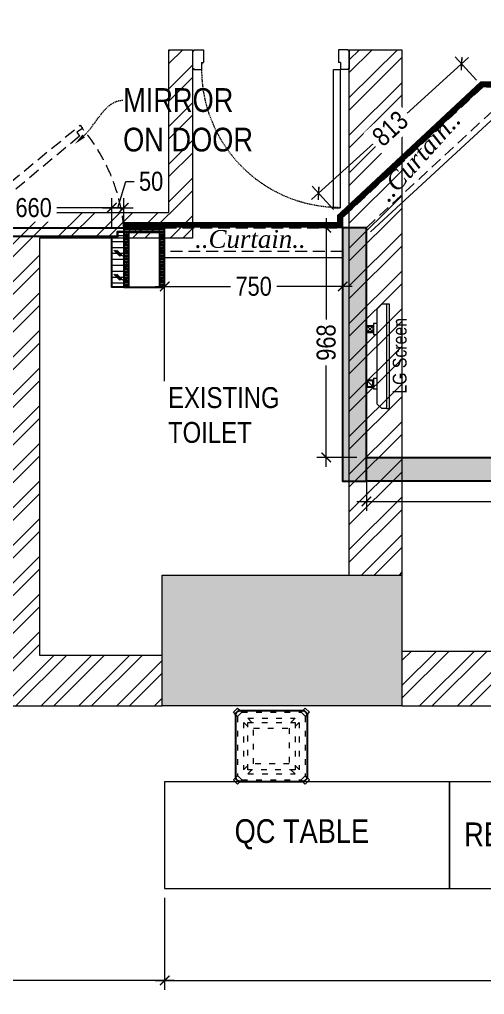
# Model space of a CAD drawing. Header units: millimetres. Extents: x 5444 to 22814, y -867569 to -857363.
# Drawn here: x 17809 to 19768, y -867569 to -863461 of the extents above; entities that cross this region are included whole.
import ezdxf
from ezdxf import colors
from ezdxf.entities.mleader import LeaderData, LeaderLine
from ezdxf.lldxf.tags import DXFTag
from ezdxf.math import Vec2, Vec3

# ---------------------------------------------------------------- set-up
doc = ezdxf.new("R2010")
doc.units = ezdxf.units.MM
doc.header["$LTSCALE"] = 40
doc.header["$PDMODE"] = 3
for name, pattern in [('a_p6_plan_L18$0$HIDDEN', [0.375, 0.25, -0.125]), ('ACAD_ISO03W100', [30, 12, -18]), ('AUSGEZOGEN', [0]), ('HIDDEN2', [0.1875, 0.125, -0.0625])]:
    doc.linetypes.add(name, pattern=pattern)
for name, color, linetype, lineweight in [('A-WALL-MASY', 1, 'Continuous', 9), ('Column', 243, 'Continuous', 9), ('Column hatch', 8, 'Continuous', 9), ('curtain', 144, 'Continuous', 9), ('dimensions', 149, 'Continuous', 5), ('door', 36, 'Continuous', 15), ('Floor-Unit', 1, 'Continuous', 13), ('IM-ANNO-HATCH', 8, 'Continuous', 5), ('LENS_CURTAIN', 5, 'a_p6_plan_L18$0$HIDDEN', 9), ('LENS_PARTITION', 21, 'Continuous', 25), ('LENS_TEXT', 31, 'HIDDEN2', 5), ('LN-ELEVATION-1', 81, 'Continuous', 25), ('LN-ELEVATION-3', 125, 'a_p6_plan_L18$0$HIDDEN', 18), ('LN-ELEVATION-5', 167, 'Continuous', 5), ('LN-TEXT', 255, 'Continuous', 0), ('text', 7, 'AUSGEZOGEN', 13), ('Text Format', 7, 'Continuous', 30), ('TV', 3, 'Continuous', 18), ('wall hatch', 22, 'Continuous', 9)]:
    doc.layers.add(name, color=color, linetype=linetype, lineweight=lineweight)
doc.layers.add('LK-FLUTTED FINISH', color=20, linetype='Continuous', lineweight=30, true_color=0xff5e29)
doc.styles.get("Standard").update_dxf_attribs({"font": 'ARIALN.TTF'})
tags = doc.linetypes.add('DASHED2', pattern=[0.375, 0.25, -0.125]).pattern_tags.tags
tags[6:7] = [DXFTag(74, 4), DXFTag(75, 0), DXFTag(340, '0'), DXFTag(46, 1.0), DXFTag(50, 0.0), DXFTag(44, 0.0), DXFTag(45, 0.0)]
tags[4:5] = [DXFTag(74, 4), DXFTag(75, 0), DXFTag(340, '0'), DXFTag(46, 1.0), DXFTag(50, 0.0), DXFTag(44, 0.0), DXFTag(45, 0.0)]
doc.linetypes.add('ZIGZAG', pattern='A,0.0001,-0.2,[131,ltypeshp.shx,S=0.2,R=0,X=-0.2,Y=0],-0.4,[131,ltypeshp.shx,S=0.2,R=180,X=0.2,Y=0],-0.2', length=0.8001)
doc.dimstyles.new('Working', dxfattribs={"dimscale": 0.8, "dimtxt": 100, "dimasz": 50, "dimexe": 50, "dimexo": 50, "dimgap": 25, "dimtad": 1, "dimdec": 0, "dimtxsty": 'Standard', "dimblk": 'ARCHTICK', "dimcen": 0, "dimdle": 50, "dimclrd": 250, "dimclre": 8, "dimclrt": 7, "dimazin": 3, "dimtfac": 1, "dimtdec": 0, "dimtmove": 1, "dimatfit": 3, "dimfxl": 3, "dimlwd": 5, "dimlwe": 0})
pattern_1 = [(360, (-830.5, -17495.983), (6e-15, 25), []), (135, (-818, -17508.48), (-50, -50), [35.355339, -35.355339]), (135, (-811.75, -17508.48), (-50, -50), [35.355339, -35.355339]), (135, (-805.5, -17508.48), (-50, -50), [35.355339, -35.355339])]

# ---------------------------------------------------------------- blocks, each defined once
blk = doc.blocks.new('*U28')
at = {"layer": 'door'}
for p, q in [((547486.2, 1778568.1), (547486.2, 1779150.2)), ((547513.7, 1779150.2), (547486.2, 1779150.2)), ((547513.7, 1779150.2), (547513.7, 1778568.1)), ((547447.3, 1778563.5), (547451.8, 1778563.5)), ((547447.3, 1778489.2), (547447.3, 1778563.5)), ((547451.8, 1778568.1), (547483.9, 1778568.1)), ((547451.8, 1778563.5), (547451.8, 1778568.1)), ((547483.9, 1778538.3), (547483.9, 1778568.1)), ((547513.7, 1778568.1), (547486.2, 1778568.1)), ((548102.7, 1778568.1), (548070.6, 1778568.1)), ((548070.6, 1778538.3), (548070.6, 1778568.1)), ((548102.7, 1778563.5), (548102.7, 1778568.1)), ((548107.3, 1778563.5), (548102.7, 1778563.5)), ((548107.3, 1778489.2), (548107.3, 1778563.5)), ((547483.9, 1778538.3), (547493.1, 1778538.3)), ((547493.1, 1778484.6), (547493.1, 1778538.3)), ((548061.4, 1778484.6), (548061.4, 1778538.3)), ((548070.6, 1778538.3), (548061.4, 1778538.3)), ((547447.3, 1778489.2), (547451.8, 1778489.2)), ((547451.8, 1778484.6), (547451.8, 1778489.2)), ((547451.8, 1778484.6), (547493.1, 1778484.6)), ((548102.7, 1778484.6), (548061.4, 1778484.6)), ((548102.7, 1778484.6), (548102.7, 1778489.2)), ((548107.3, 1778489.2), (548102.7, 1778489.2))]:
    blk.add_line(p, q, dxfattribs=at)
at = {"layer": 'door', "color": 7, "linetype": 'HIDDEN2', "extrusion": (0, 0, -1)}
blk.add_ellipse((547486.2, 1778568.1), major_axis=(582.1, 0), ratio=1, start_param=-1.570791, end_param=0.051209, dxfattribs=at)
blk = doc.blocks.new('awefqwf')
at = {"layer": 'Column hatch'}
h = blk.add_hatch(color=256, dxfattribs=at)
h.dxf.hatch_style = 1
h.paths.add_polyline_path([(-4403, -8989), (-3393, -8989), (-3393, -8439), (-4403, -8439)])
h.paths.add_polyline_path([(-377, -4885), (0, -4885), (0, -4436), (-377, -4436)])
h.paths.add_polyline_path([(-684, -443), (0, -443), (0, 0), (-684, 0)])
h.paths.add_polyline_path([(-4254, -582), (-3474, -582), (-3474, 0), (-4254, 0)])
h.paths.add_polyline_path([(-9029, -617), (-8338, -617), (-8338, 0), (-9029, 0)])
h.paths.add_polyline_path([(-13667, -615), (-12948, -615), (-12948, 0), (-13667, 0)])
h.paths.add_polyline_path([(-13655, -6646), (-13124, -6646), (-13124, -6185), (-13655, -6185)])
at = {"layer": 'wall hatch'}
h = blk.add_hatch(dxfattribs=at)
h.set_pattern_fill('ANSI32', color=256, scale=300, angle=-0.13)
h.set_pattern_definition([(44.87, (-16178221.86, 1096019.62), (-79.36881616, 79.7298001), []), (44.87, (-16178168.82, 1096019.5), (-79.36881616, 79.7298001), [])])
h.paths.add_polyline_path([(-13124, -6636), (-8523, -6636), (-8523, -6455), (-6255, -6455), (-6255, -7141), (-5150, -7141), (-5150, -8989), (-4403, -8989), (-4403, -8776), (-4920, -8776), (-4920, -7019), (-4275, -7019), (-4275, -6225), (-4375, -6225), (-4375, -6911), (-6025, -6911), (-6025, -6225), (-8753, -6225), (-8753, -6406), (-13124, -6406)])
h.paths.add_polyline_path([(-3615, -8439), (-3393, -8439), (-3393, -6225), (-3615, -6225)])
h.paths.add_polyline_path([(-3393, -8989), (0, -8989), (0, -4885), (-230, -4885), (-230, -8759), (-3393, -8759)])
h.paths.add_polyline_path([(-177, -4436), (0, -4436), (0, -443), (-177, -443)])
h.paths.add_polyline_path([(-8338, -286), (-4254, -286), (-4254, 0), (-8338, 0)])
h.paths.add_polyline_path([(-12948, -307), (-9029, -307), (-9029, 0), (-12948, 0)])
h.paths.add_polyline_path([(-3474, -230), (-684, -230), (-684, 0), (-3474, 0)])
at = {"layer": 'A-WALL-MASY'}
for p, q in [((-4375, -6911), (-4375, -6225)), ((-4375, -6225), (-4275, -6225)), ((-4275, -6225), (-4275, -7019)), ((-3615, -8439), (-3615, -6225)), ((-3615, -6225), (-3393, -6225)), ((-3393, -6225), (-3393, -8439)), ((-6025, -6911), (-4375, -6911)), ((-4275, -7019), (-4920, -7019)), ((-4920, -7019), (-4920, -8776)), ((-4920, -8776), (-4403, -8776)), ((-3393, -8759), (-230, -8759)), ((-5150, -8989), (-4403, -8989)), ((-3393, -8989), (0, -8989))]:
    blk.add_line(p, q, dxfattribs=at)
at = {"layer": 'Column'}
blk.add_lwpolyline([(-4403, -8439), (-3393, -8439), (-3393, -8989), (-4403, -8989)], close=True, dxfattribs=at)
at = {"layer": 'door', "rotation": 180}
blk.add_blockref('*U28', (543832.3, 1772259.6, 0), dxfattribs=at)
at = {"layer": 'text', "insert": (-4378.9, -7646.8), "char_height": 87.973, "width": 499.156, "attachment_point": 1}
blk.add_mtext('EXISTING TOILET', dxfattribs=at)
blk = doc.blocks.new('_ArchTick')
at = {"const_width": 0.15}
blk.add_lwpolyline([(-0.5, -0.5), (0.5, 0.5)], dxfattribs=at)
blk = doc.blocks.new('*D57')
at = {"layer": 'Defpoints', "color": 0, "ltscale": 50, "transparency": 16777216}
for p in [(18420.9, -867122.1), (21583.9, -867122.1), (18420.9, -867509.3)]:
    blk.add_point(p, dxfattribs=at)
at = {"layer": 'dimensions', "color": 8, "linetype": 'DASHED2', "lineweight": 0, "ltscale": 50, "transparency": 16777216}
for p, q in [((18420.9, -867162.1), (18420.9, -867549.3)), ((21583.9, -867162.1), (21583.9, -867549.3))]:
    blk.add_line(p, q, dxfattribs=at)
at = {"layer": 'dimensions', "color": 250, "linetype": 'DASHED2', "lineweight": 5, "ltscale": 50, "transparency": 16777216}
for p, q in [((18380.9, -867509.3), (19884.5, -867509.3)), ((21623.9, -867509.3), (20120.3, -867509.3))]:
    blk.add_line(p, q, dxfattribs=at)
at = {"layer": 'dimensions', "color": 250, "lineweight": 5, "ltscale": 50, "transparency": 16777216, "xscale": 40, "yscale": 40, "zscale": 40, "rotation": 180}
blk.add_blockref('_ArchTick', (18420.9, -867509.3), dxfattribs=at)
at = {"layer": 'dimensions', "color": 250, "lineweight": 5, "ltscale": 50, "transparency": 16777216, "xscale": 40, "yscale": 40, "zscale": 40}
blk.add_blockref('_ArchTick', (21583.9, -867509.3), dxfattribs=at)
at = {"layer": 'dimensions', "color": 7, "ltscale": 50, "transparency": 16777216, "insert": (20002.4, -867509.3), "char_height": 80, "attachment_point": 5, "bg_fill": 3, "box_fill_scale": 1.25, "bg_fill_color": 9, "bg_fill_true_color": 13158600, "bg_fill_transparency": 0}
blk.add_mtext('\\A1;3163', dxfattribs=at)
blk = doc.blocks.new('*D58')
at = {"layer": 'Defpoints', "color": 0, "ltscale": 50, "transparency": 16777216}
for p in [(16893.9, -867139.1), (18420.9, -867122.1), (16893.9, -867509.3)]:
    blk.add_point(p, dxfattribs=at)
at = {"layer": 'dimensions', "color": 8, "linetype": 'DASHED2', "lineweight": 0, "ltscale": 50, "transparency": 16777216}
for p, q in [((16893.9, -867179.1), (16893.9, -867549.3)), ((18420.9, -867162.1), (18420.9, -867549.3))]:
    blk.add_line(p, q, dxfattribs=at)
at = {"layer": 'dimensions', "color": 250, "linetype": 'DASHED2', "lineweight": 5, "ltscale": 50, "transparency": 16777216}
for p, q in [((16853.9, -867509.3), (17542.5, -867509.3)), ((18460.9, -867509.3), (17772.2, -867509.3))]:
    blk.add_line(p, q, dxfattribs=at)
at = {"layer": 'dimensions', "color": 250, "lineweight": 5, "ltscale": 50, "transparency": 16777216, "xscale": 40, "yscale": 40, "zscale": 40, "rotation": 180}
blk.add_blockref('_ArchTick', (16893.9, -867509.3), dxfattribs=at)
at = {"layer": 'dimensions', "color": 250, "lineweight": 5, "ltscale": 50, "transparency": 16777216, "xscale": 40, "yscale": 40, "zscale": 40}
blk.add_blockref('_ArchTick', (18420.9, -867509.3), dxfattribs=at)
at = {"layer": 'dimensions', "color": 7, "ltscale": 50, "transparency": 16777216, "insert": (17657.4, -867509.3), "char_height": 80, "attachment_point": 5, "bg_fill": 3, "box_fill_scale": 1.25, "bg_fill_color": 9, "bg_fill_true_color": 13158600, "bg_fill_transparency": 0}
blk.add_mtext('\\A1;1527', dxfattribs=at)
blk = doc.blocks.new('*D87')
at = {"layer": 'Defpoints', "color": 0, "ltscale": 50, "transparency": 16777216}
for p in [(18198.9, -864253.8), (17538.9, -864338.1, 0), (18198.9, -864375.1, 0)]:
    blk.add_point(p, dxfattribs=at)
at = {"layer": 'dimensions', "color": 8, "linetype": 'DASHED2', "lineweight": 0, "ltscale": 50, "transparency": 16777216}
for p, q in [((17538.9, -864298.1), (17538.9, -864213.8)), ((18198.9, -864335.1), (18198.9, -864213.8))]:
    blk.add_line(p, q, dxfattribs=at)
at = {"layer": 'dimensions', "color": 250, "linetype": 'DASHED2', "lineweight": 5, "ltscale": 50, "transparency": 16777216}
for p, q in [((17498.9, -864253.8), (17776.3, -864253.8)), ((18238.9, -864253.8), (17961.4, -864253.8))]:
    blk.add_line(p, q, dxfattribs=at)
at = {"layer": 'dimensions', "color": 250, "lineweight": 5, "ltscale": 50, "transparency": 16777216, "xscale": 40, "yscale": 40, "zscale": 40, "rotation": 180}
blk.add_blockref('_ArchTick', (17538.9, -864253.8), dxfattribs=at)
at = {"layer": 'dimensions', "color": 250, "lineweight": 5, "ltscale": 50, "transparency": 16777216, "xscale": 40, "yscale": 40, "zscale": 40}
blk.add_blockref('_ArchTick', (18198.9, -864253.8), dxfattribs=at)
at = {"layer": 'dimensions', "color": 7, "ltscale": 50, "transparency": 16777216, "insert": (17868.9, -864253.8), "char_height": 80, "attachment_point": 5, "bg_fill": 3, "box_fill_scale": 1.25, "bg_fill_color": 9, "bg_fill_true_color": 13158600, "bg_fill_transparency": 0}
blk.add_mtext('\\A1;660', dxfattribs=at)
blk = doc.blocks.new('*D88')
at = {"layer": 'Defpoints', "color": 0, "ltscale": 50, "transparency": 16777216}
for p in [(18248.9, -864253.8), (18248.9, -864355.1, 0), (18198.9, -864375.1, 0)]:
    blk.add_point(p, dxfattribs=at)
at = {"layer": 'dimensions', "color": 250, "linetype": 'DASHED2', "lineweight": 5, "ltscale": 50, "transparency": 16777216}
for p, q in [((18223.9, -864253.8), (18257.1, -864142.9)), ((18257.1, -864142.9), (18297.1, -864142.9)), ((18158.9, -864253.8), (18288.9, -864253.8))]:
    blk.add_line(p, q, dxfattribs=at)
at = {"layer": 'dimensions', "color": 8, "linetype": 'DASHED2', "lineweight": 0, "ltscale": 50, "transparency": 16777216}
for p, q in [((18198.9, -864335.1), (18198.9, -864213.8)), ((18248.9, -864315.1), (18248.9, -864213.8))]:
    blk.add_line(p, q, dxfattribs=at)
at = {"layer": 'dimensions', "color": 250, "lineweight": 5, "ltscale": 50, "transparency": 16777216, "xscale": 40, "yscale": 40, "zscale": 40, "rotation": 180}
blk.add_blockref('_ArchTick', (18198.9, -864253.8), dxfattribs=at)
at = {"layer": 'dimensions', "color": 250, "lineweight": 5, "ltscale": 50, "transparency": 16777216, "xscale": 40, "yscale": 40, "zscale": 40}
blk.add_blockref('_ArchTick', (18248.9, -864253.8), dxfattribs=at)
at = {"layer": 'dimensions', "color": 7, "ltscale": 50, "transparency": 16777216, "insert": (18364, -864142.9), "char_height": 80, "attachment_point": 5, "bg_fill": 3, "box_fill_scale": 1.25, "bg_fill_color": 9, "bg_fill_true_color": 13158600, "bg_fill_transparency": 0}
blk.add_mtext('\\A1;50', dxfattribs=at)
blk = doc.blocks.new('DFGHTHRTWE')
at = {"layer": 'LN-ELEVATION-1', "ltscale": 0.5}
blk.add_lwpolyline([(130, -225), (-130, -225, -0.414214), (-150, -205), (-150, 55, -0.414214), (-130, 75), (130, 75, -0.414214), (150, 55), (150, -205, -0.414214)], format="xyb", close=True, dxfattribs=at)
at = {"layer": 'LN-ELEVATION-3', "linetype": 'ACAD_ISO03W100', "ltscale": 0.05}
for p, q in [((-100, 7.3), (-142.4, 49.7)), ((-142.4, -199.7), (-142.4, 49.7)), ((-82.3, 25), (-124.7, 67.4)), ((124.7, 67.4), (-124.7, 67.4)), ((99.7, 42.4), (-99.7, 42.4)), ((82.3, 25), (124.7, 67.4)), ((100, 7.3), (142.4, 49.7)), ((142.4, -199.7), (142.4, 49.7)), ((-117.4, -174.7), (-117.4, 24.7)), ((117.4, -174.7), (117.4, 24.7)), ((-100, -157.3), (-142.4, -199.7)), ((100, -157.3), (142.4, -199.7)), ((-82.3, -175), (-124.7, -217.4)), ((99.7, -192.4), (-99.7, -192.4)), ((82.3, -175), (124.7, -217.4)), ((124.7, -217.4), (-124.7, -217.4))]:
    blk.add_line(p, q, dxfattribs=at)
for points in [[(-132.2, 74.9), (-124.7, 67.4), (-142.4, 49.7), (-149.9, 57.2)], [(132.2, 74.9), (124.7, 67.4), (142.4, 49.7), (149.9, 57.2)], [(-132.2, -224.9), (-124.7, -217.4), (-142.4, -199.7), (-149.9, -207.2)], [(132.2, -224.9), (124.7, -217.4), (142.4, -199.7), (149.9, -207.2)]]:
    blk.add_lwpolyline(points, dxfattribs=at)
for points in [[(100, -175), (-100, -175), (-100, 25), (100, 25)], [(75, -150), (-75, -150), (-75, 0), (75, 0)]]:
    blk.add_lwpolyline(points, close=True, dxfattribs=at)
at = {"layer": 'LN-ELEVATION-5', "ltscale": 0.5}
for points in [[(-149.9, 57.2), (-160.1, 67.4), (-142.4, 85.1), (-132.2, 74.9)], [(149.9, 57.2), (160.1, 67.4), (142.4, 85.1), (132.2, 74.9)], [(-149.9, -207.2), (-160.1, -217.4), (-142.4, -235.1), (-132.2, -224.9)], [(149.9, -207.2), (160.1, -217.4), (142.4, -235.1), (132.2, -224.9)]]:
    blk.add_lwpolyline(points, dxfattribs=at)
blk = doc.blocks.new('*D96')
at = {"layer": 'Defpoints', "color": 0, "ltscale": 50, "transparency": 16777216}
for p in [(19270.9, -865306.1), (21583.9, -865356.1), (19270.9, -865491.1)]:
    blk.add_point(p, dxfattribs=at)
at = {"layer": 'dimensions', "color": 8, "linetype": 'DASHED2', "lineweight": 0, "ltscale": 50, "transparency": 16777216}
for p, q in [((19270.9, -865346.1), (19270.9, -865531.1)), ((21583.9, -865396.1), (21583.9, -865531.1))]:
    blk.add_line(p, q, dxfattribs=at)
at = {"layer": 'dimensions', "color": 250, "linetype": 'DASHED2', "lineweight": 5, "ltscale": 50, "transparency": 16777216}
for p, q in [((19230.9, -865491.1), (20308.9, -865491.1)), ((21623.9, -865491.1), (20545.9, -865491.1))]:
    blk.add_line(p, q, dxfattribs=at)
at = {"layer": 'dimensions', "color": 250, "lineweight": 5, "ltscale": 50, "transparency": 16777216, "xscale": 40, "yscale": 40, "zscale": 40, "rotation": 180}
blk.add_blockref('_ArchTick', (19270.9, -865491.1), dxfattribs=at)
at = {"layer": 'dimensions', "color": 250, "lineweight": 5, "ltscale": 50, "transparency": 16777216, "xscale": 40, "yscale": 40, "zscale": 40}
blk.add_blockref('_ArchTick', (21583.9, -865491.1), dxfattribs=at)
at = {"layer": 'dimensions', "color": 7, "ltscale": 50, "transparency": 16777216, "insert": (20427.4, -865491.1), "char_height": 80, "attachment_point": 5, "bg_fill": 3, "box_fill_scale": 1.25, "bg_fill_color": 9, "bg_fill_true_color": 13158600, "bg_fill_transparency": 0}
blk.add_mtext('\\A1;2313', dxfattribs=at)
blk = doc.blocks.new('*D97')
at = {"layer": 'Defpoints', "color": 0, "ltscale": 50, "transparency": 16777216}
for p in [(19101.7, -864338.1), (19270.9, -864338.1), (19270.9, -865306.1)]:
    blk.add_point(p, dxfattribs=at)
at = {"layer": 'dimensions', "color": 250, "linetype": 'DASHED2', "lineweight": 5, "ltscale": 50, "transparency": 16777216}
for p, q in [((19101.7, -864298.1), (19101.7, -864729.5)), ((19101.7, -865346.1), (19101.7, -864914.6))]:
    blk.add_line(p, q, dxfattribs=at)
at = {"layer": 'dimensions', "color": 8, "linetype": 'DASHED2', "lineweight": 0, "ltscale": 50, "transparency": 16777216}
for p, q in [((19230.9, -864338.1), (19061.7, -864338.1)), ((19230.9, -865306.1), (19061.7, -865306.1))]:
    blk.add_line(p, q, dxfattribs=at)
at = {"layer": 'dimensions', "color": 250, "lineweight": 5, "ltscale": 50, "transparency": 16777216, "xscale": 40, "yscale": 40, "zscale": 40}
for p, rotation in [((19101.7, -864338.1), 90), ((19101.7, -865306.1), 270)]:
    blk.add_blockref('_ArchTick', p, dxfattribs=dict(at, rotation=rotation))
at = {"layer": 'dimensions', "color": 7, "ltscale": 50, "transparency": 16777216, "insert": (19101.7, -864822.1), "char_height": 80, "attachment_point": 5, "rotation": 90, "bg_fill": 3, "box_fill_scale": 1.25, "bg_fill_color": 9, "bg_fill_true_color": 13158600, "bg_fill_transparency": 0}
blk.add_mtext('\\A1;968', dxfattribs=at)
blk = doc.blocks.new('A$C22e4fd2c')
at = {"layer": 'TV', "color": 3, "ltscale": 12}
for p, q in [((-32.3, 0), (-51.7, -19.4)), ((-12.9, 0), (-32.3, 0)), ((-51.7, -420.6), (-51.7, -19.4)), ((-51.7, -81.5), (-67.2, -81.5)), ((-67.2, -81.5), (-67.2, -128)), ((-67.2, -128), (-51.7, -128)), ((-67.2, -312), (-51.7, -312)), ((-67.2, -312), (-67.2, -358.5)), ((-51.7, -358.5), (-67.2, -358.5)), ((-32.3, -440), (-51.7, -420.6)), ((-12.9, -440), (-32.3, -440))]:
    blk.add_line(p, q, dxfattribs=at)
at = {"layer": 'TV', "color": 3}
for p, q in [((-94.6, -116.9), (-70.3, -92.6)), ((-94.6, -92.6), (-70.3, -116.9)), ((-94.6, -322.7), (-70.3, -347))]:
    blk.add_line(p, q, dxfattribs=at)
at = {"layer": 'TV', "color": 3, "ltscale": 12}
blk.add_lwpolyline([(0, 0), (-12.9, 0), (-12.9, -440), (0, -440)], close=True, dxfattribs=at)
at = {"layer": 'TV', "color": 3}
for points in [[(-67.2, -89.6), (-67.2, -119.9), (-97.6, -119.9), (-97.6, -89.6)], [(-70.3, -92.6), (-70.3, -116.9), (-94.6, -116.9), (-94.6, -92.6)], [(-67.2, -350), (-67.2, -319.7), (-97.6, -319.7), (-97.6, -350)], [(-70.3, -347), (-70.3, -322.7), (-94.6, -322.7), (-94.6, -347)]]:
    blk.add_lwpolyline(points, close=True, dxfattribs=at)
at = {"layer": 'LENS_TEXT', "insert": (43, -217.5), "char_height": 58.23, "attachment_point": 5, "rotation": 90}
blk.add_mtext_dynamic_manual_height_columns('LG Screen', width=366, gutter_width=0.728, heights=[0], dxfattribs=at)
blk = doc.blocks.new('*D98')
at = {"layer": 'Defpoints', "color": 0, "ltscale": 50, "transparency": 16777216}
for p in [(19672.1, -863647.3), (19761.5, -863746.1), (19158.9, -864291.7)]:
    blk.add_point(p, dxfattribs=at)
at = {"layer": 'dimensions', "color": 250, "linetype": 'DASHED2', "lineweight": 5, "ltscale": 50, "transparency": 16777216}
for p, q in [((19701.7, -863620.5), (19439.3, -863858.1)), ((19039.9, -864219.8), (19302.3, -863982.2))]:
    blk.add_line(p, q, dxfattribs=at)
at = {"layer": 'dimensions', "color": 8, "linetype": 'DASHED2', "lineweight": 0, "ltscale": 50, "transparency": 16777216}
for p, q in [((19734.6, -863716.4), (19645.2, -863617.7)), ((19132, -864262), (19042.7, -864163.3))]:
    blk.add_line(p, q, dxfattribs=at)
at = {"layer": 'dimensions', "color": 250, "lineweight": 5, "ltscale": 50, "transparency": 16777216, "xscale": 40, "yscale": 40, "zscale": 40}
for p, rotation in [((19672.1, -863647.3), 42.15943586676055), ((19069.5, -864192.9), 222.1594358667605)]:
    blk.add_blockref('_ArchTick', p, dxfattribs=dict(at, rotation=rotation))
at = {"layer": 'dimensions', "color": 7, "ltscale": 50, "transparency": 16777216, "insert": (19370.8, -863920.1), "char_height": 80, "attachment_point": 5, "rotation": 42.1594, "bg_fill": 3, "box_fill_scale": 1.25, "bg_fill_color": 9, "bg_fill_true_color": 13158600, "bg_fill_transparency": 0}
blk.add_mtext('\\A1;813', dxfattribs=at)
blk = doc.blocks.new('*D107')
at = {"layer": 'Defpoints', "color": 0, "ltscale": 50, "transparency": 16777216}
for p in [(18420.9, -864585.3), (18420.9, -865047.6), (19170.9, -865086.3)]:
    blk.add_point(p, dxfattribs=at)
at = {"layer": 'dimensions', "color": 8, "linetype": 'DASHED2', "lineweight": 0, "ltscale": 50, "transparency": 16777216}
for p, q in [((18420.9, -864985.3), (18420.9, -864545.3)), ((19170.9, -864985.3), (19170.9, -864545.3))]:
    blk.add_line(p, q, dxfattribs=at)
at = {"layer": 'dimensions', "color": 250, "linetype": 'DASHED2', "lineweight": 5, "ltscale": 50, "transparency": 16777216}
for p, q in [((18380.9, -864585.3), (18703.8, -864585.3)), ((19210.9, -864585.3), (18888, -864585.3))]:
    blk.add_line(p, q, dxfattribs=at)
at = {"layer": 'dimensions', "color": 250, "lineweight": 5, "ltscale": 50, "transparency": 16777216, "xscale": 40, "yscale": 40, "zscale": 40, "rotation": 180}
blk.add_blockref('_ArchTick', (18420.9, -864585.3), dxfattribs=at)
at = {"layer": 'dimensions', "color": 250, "lineweight": 5, "ltscale": 50, "transparency": 16777216, "xscale": 40, "yscale": 40, "zscale": 40}
blk.add_blockref('_ArchTick', (19170.9, -864585.3), dxfattribs=at)
at = {"layer": 'dimensions', "color": 7, "ltscale": 50, "transparency": 16777216, "insert": (18795.9, -864585.3), "char_height": 80, "attachment_point": 5, "bg_fill": 3, "box_fill_scale": 1.25, "bg_fill_color": 9, "bg_fill_true_color": 13158600, "bg_fill_transparency": 0}
blk.add_mtext('\\A1;750', dxfattribs=at)

msp = doc.modelspace()

# ---------------------------------------------------------------- hatches: boundary and pattern name
at = {"layer": 'IM-ANNO-HATCH'}
h = msp.add_hatch(dxfattribs=at)
h.set_pattern_fill('CORK', color=256, scale=200)
h.set_pattern_definition(pattern_1)
h.paths.add_polyline_path([(18248.9, -864355.1), (18223.9, -864355.1), (18223.9, -864375.1), (18198.9, -864375.1), (18198.9, -864588.1), (18248.9, -864588.1)])

# ---------------------------------------------------------------- linework, layer by layer
at = {"layer": 'LENS_CURTAIN', "ltscale": 5}
msp.add_lwpolyline([(19170.9, -864296.6), (19170.9, -864338.1), (19270.9, -864338.1), (19802.9, -863846.1), (19901.9, -863846.1), (19901.9, -863746.1), (19761.5, -863746.1)], close=True, dxfattribs=at)
at = {"layer": 'LENS_CURTAIN', "ltscale": 5, "elevation": 0}
msp.add_lwpolyline([(18064.4, -863905.9), (18074.2, -863919.8), (18051.2, -863935.8), (18062.7, -863952.2), (17583, -864352.4), (17571.6, -864336), (17548.6, -864352), (17538.9, -864338.1)], close=True, dxfattribs=at)
at = {"layer": 'LENS_CURTAIN', "ltscale": 5}
msp.add_arc((17497, -864406.9, 0), 755.1, 5.2299, 40.1588, dxfattribs=at)
at = {"layer": 'LENS_PARTITION', "elevation": 0}
for points in [[(18248.9, -864338.1), (18248.9, -864355.1), (18220.9, -864355.1), (18220.9, -864375.1), (17566.9, -864375.1), (17566.9, -864355.1), (17538.9, -864355.1), (17538.9, -864338.1)], [(18198.9, -864375.1), (18223.9, -864375.1), (18223.9, -864355.1), (18248.9, -864355.1), (18248.9, -864588.1), (18198.9, -864588.1)]]:
    msp.add_lwpolyline(points, close=True, dxfattribs=at)
at = {"layer": 'LENS_PARTITION'}
for points in [[(19270.9, -864338.1), (19170.9, -864338.1), (19170.9, -865406.1), (19270.9, -865406.1)], [(19270.9, -865306.1), (21583.9, -865306.1), (21583.9, -865406.1), (19270.9, -865406.1)]]:
    msp.add_lwpolyline(points, close=True, dxfattribs=at)

# ---------------------------------------------------------------- block references
at = {"layer": 'dimensions', "color": 3, "ltscale": 50, "true_color": 0x15f609}
msp.add_blockref('awefqwf', (22813.9, -857363.1), dxfattribs=at)
at = {"layer": 'Floor-Unit', "rotation": 179.9999999999999}
msp.add_blockref('DFGHTHRTWE', (18870.9, -866597.1), dxfattribs=at)

# ---------------------------------------------------------------- texts
at = {"layer": 'Floor-Unit', "color": 0, "linetype": 'Continuous', "ltscale": 3, "char_height": 100, "attachment_point": 5}
for s, insert in [('\\pxqc;QC TABLE', (18999, -866894)), ('\\pxqc;REPAIR TABLE', (20093.5, -866894))]:
    msp.add_mtext_dynamic_manual_height_columns(s, width=783.964, gutter_width=1, heights=[0], dxfattribs=dict(at, insert=insert))
at = {"layer": 'LN-TEXT', "insert": (19369.9, -864229.5, 25.8), "char_height": 75, "width": 448.564, "attachment_point": 7, "rotation": 48.1452}
msp.add_mtext('\\pxqc,t8;{\\fRomantic|b0|i1|c2|p2;..Curtain..}', dxfattribs=at)
at = {"layer": 'LN-TEXT', "insert": (18543.1, -864424.6, 25.8), "char_height": 75, "width": 478.357, "attachment_point": 7}
msp.add_mtext('\\pxqc,t8;{\\fRomantic|b0|i1|c2|p2;..Curtain..}', dxfattribs=at)

# ---------------------------------------------------------------- dimensions: what is measured, and where the dimension line sits
at = {"layer": 'dimensions', "color": 3, "ltscale": 50, "true_color": 0x15f609}
dim = msp.add_linear_dim(base=(18420.9, -867509.3), p1=(21583.9, -867122.1), p2=(18420.9, -867122.1), dimstyle='Working', override={"dimfxl": 500, "dimfxlon": 1, "dimtfill": 1, "dimarcsym": 1}, dxfattribs=at)
dim.commit()
dim.dimension.update_dxf_attribs({"geometry": '*D57', "text_midpoint": (20002.4, -867509.3)})

# ---------------------------------------------------------------- leaders
at = {"layer": 'LENS_TEXT', "linetype": 'Continuous', "ltscale": 3}
ml = msp.add_multileader_mtext('Standard', dxfattribs=at)
ml.set_content('{\\C256;MIRROR ON DOOR}', color=1)
ml.set_leader_properties(color=256, linetype='ByLayer', lineweight=-1)
ml.build(insert=Vec2(0, 0))
ml.multileader.update_dxf_attribs({"leader_type": 2, "dogleg_length": 0.36, "arrow_head_size": 50})
ctx = ml.context
ctx.base_point, ctx.char_height, ctx.arrow_head_size, ctx.landing_gap_size, ctx.plane_origin = Vec3(18245.8, -863801), 100, 50, 0.09, Vec3(19299.9, -863005.3)
notes = []
notes.append((ctx, [(1, (1, 1, 0), (18245.4, -863801), (1, 0), 0.36, [(1, [(18042.6, -863985.4)], 0, [])])]))
ctx.mtext.insert, ctx.mtext.width, ctx.mtext.flow_direction = Vec3(18245.9, -863750.2), 597.087, 5
for ctx, leaders in notes:
    for number, flags, end, landing, length, lines in leaders:
        leader = LeaderData()
        leader.index, (leader.has_last_leader_line, leader.has_dogleg_vector, leader.attachment_direction) = number, flags
        leader.last_leader_point, leader.dogleg_vector, leader.dogleg_length = Vec3(end), Vec3(landing), length
        for number, points, colour, breaks in lines:
            line = LeaderLine()
            line.index, line.vertices, line.color, line.breaks = number, Vec3.list(points), colors.encode_raw_color(colour), breaks
            leader.lines.append(line)
        ctx.leaders.append(leader)

# ---------------------------------------------------------------- next in the draw order: linework, layer by layer
at = {"layer": 'Floor-Unit'}
msp.add_lwpolyline([(19620.9, -867122.1), (20520.9, -867122.1), (20520.9, -866672.1), (19620.9, -866672.1)], close=True, dxfattribs=at)

# ---------------------------------------------------------------- next in the draw order: dimensions: what is measured, and where the dimension line sits
at = {"layer": 'dimensions', "color": 3, "ltscale": 50, "true_color": 0x15f609}
for base, p1, p2, picture, middle in [((18198.9, -864253.8), (17538.9, -864338.1, 0), (18198.9, -864375.1, 0), '*D87', (17868.9, -864253.8)), ((16893.9, -867509.3), (18420.9, -867122.1), (16893.9, -867139.1), '*D58', (17657.4, -867509.3))]:
    dim = msp.add_linear_dim(base=base, p1=p1, p2=p2, dimstyle='Working', override={"dimfxl": 500, "dimfxlon": 1, "dimtfill": 1, "dimarcsym": 1}, dxfattribs=at)
    dim.commit()
    dim.dimension.update_dxf_attribs({"geometry": picture, "text_midpoint": middle})

# ---------------------------------------------------------------- next in the draw order: linework, layer by layer
at = {"layer": 'Floor-Unit'}
msp.add_lwpolyline([(18420.9, -867122.1), (19620.9, -867122.1), (19620.9, -866672.1), (18420.9, -866672.1)], close=True, dxfattribs=at)

# ---------------------------------------------------------------- next in the draw order: dimensions: what is measured, and where the dimension line sits
at = {"layer": 'dimensions', "color": 3, "ltscale": 50, "true_color": 0x15f609}
dim = msp.add_linear_dim(base=(18248.9, -864253.8), p1=(18198.9, -864375.1, 0), p2=(18248.9, -864355.1, 0), dimstyle='Working', override={"dimfxl": 500, "dimfxlon": 1, "dimtfill": 1, "dimarcsym": 1}, dxfattribs=at)
dim.commit()
dim.dimension.update_dxf_attribs({"geometry": '*D88', "text_midpoint": (18317.1, -864142.9)})

# ---------------------------------------------------------------- next in the draw order: hatches: boundary and pattern name
at = {"layer": 'IM-ANNO-HATCH', "ltscale": 50}
h = msp.add_hatch(dxfattribs=at)
h.set_pattern_fill('CORK', color=256, scale=200)
h.set_pattern_definition(pattern_1)
h.paths.add_polyline_path([(18339.9, -858945.1), (18239.9, -858945.1), (18239.9, -860006.1), (18339.9, -860006.1)])
h.paths.add_polyline_path([(19089.9, -860006.1), (20036.9, -860006.1), (20036.9, -859906.1), (19089.9, -859906.1)])
h.paths.add_polyline_path([(20136.9, -858593.1), (20136.9, -860006.1), (20036.9, -860006.1), (20036.9, -858593.1)])
h.paths.add_polyline_path([(20001.9, -862996.1), (19901.9, -862996.1), (19901.9, -862831.1), (19901.9, -860881.1), (19901.9, -860756.1), (20001.9, -860756.1)])
h.paths.add_polyline_path([(21583.9, -863746.1), (19901.9, -863746.1), (19901.9, -863846.1), (21583.9, -863846.1)])
h.paths.add_polyline_path([(19270.9, -864338.1), (19170.9, -864338.1), (19170.9, -865406.1), (19270.9, -865406.1)])
h.paths.add_polyline_path([(19270.9, -865306.1), (21583.9, -865306.1), (21583.9, -865406.1), (19270.9, -865406.1)])
at = {"layer": 'IM-ANNO-HATCH'}
h = msp.add_hatch(dxfattribs=at)
h.set_pattern_fill('CORK', color=256, scale=50)
h.set_pattern_definition([(360, (-830.501, -17495.9834), (1e-15, 6.25), []), (135, (-827.376, -17499.108), (-12.49999998, -12.49999998), [8.8388348, -8.8388348]), (135, (-825.814, -17499.108), (-12.49999998, -12.49999998), [8.8388348, -8.8388348]), (135, (-824.251, -17499.108), (-12.49999998, -12.49999998), [8.8388348, -8.8388348])])
h.paths.add_polyline_path([(18420.9, -864338.1), (18248.9, -864338.1), (18248.9, -864588.1), (18420.9, -864588.1)])
h.paths.add_polyline_path([(18400.9, -864358.1), (18268.9, -864358.1), (18268.9, -864588.1), (18400.9, -864588.1)], flags=16)

# ---------------------------------------------------------------- next in the draw order: linework, layer by layer
at = {"layer": 'LENS_CURTAIN', "ltscale": 5}
msp.add_lwpolyline([(18420.9, -864338.1), (19170.9, -864338.1), (19170.9, -864438.1), (18420.9, -864438.1)], close=True, dxfattribs=at)
at = {"layer": 'LENS_PARTITION'}
for points in [[(18420.9, -864338.1), (18248.9, -864338.1), (18248.9, -864588.1), (18420.9, -864588.1)], [(18400.9, -864358.1), (18268.9, -864358.1), (18268.9, -864588.1), (18400.9, -864588.1)]]:
    msp.add_lwpolyline(points, close=True, dxfattribs=at)
at = {"layer": 'LK-FLUTTED FINISH', "linetype": 'ACAD_ISO03W100', "ltscale": 0.05, "const_width": 25}
msp.add_lwpolyline([(18248.9, -864326.1), (19158.9, -864326.1), (19158.9, -864291.7), (19756.5, -863734.1), (19889.9, -863734.1), (19889.9, -862996.1)], dxfattribs=at)

# ---------------------------------------------------------------- next in the draw order: dimensions: what is measured, and where the dimension line sits
at = {"layer": 'dimensions', "color": 3, "ltscale": 50, "true_color": 0x15f609}
dim = msp.add_linear_dim(base=(19270.9, -865491.1), p1=(21583.9, -865356.1), p2=(19270.9, -865306.1), dimstyle='Working', override={"dimfxl": 500, "dimfxlon": 1, "dimtfill": 1, "dimarcsym": 1}, dxfattribs=at)
dim.commit()
dim.dimension.update_dxf_attribs({"geometry": '*D96', "text_midpoint": (20427.4, -865491.1)})

# ---------------------------------------------------------------- next in the draw order: dimensions: what is measured, and where the dimension line sits
dim = msp.add_linear_dim(base=(19101.7, -864338.1), p1=(19270.9, -865306.1), p2=(19270.9, -864338.1), angle=90, dimstyle='Working', override={"dimfxl": 500, "dimfxlon": 1, "dimtfill": 1, "dimarcsym": 1}, dxfattribs=at)
dim.commit()
dim.dimension.update_dxf_attribs({"geometry": '*D97', "text_midpoint": (19101.7, -864822.1)})

# ---------------------------------------------------------------- next in the draw order: linework, layer by layer
at = {"layer": 'curtain', "linetype": 'ZIGZAG', "ltscale": 3}
for points in [[(19288.6, -864355.7), (19813.2, -863871.1), (19901.9, -863871.1)], [(18420.9, -864463.1), (19170.9, -864463.1)]]:
    msp.add_lwpolyline(points, dxfattribs=at)

# ---------------------------------------------------------------- next in the draw order: block references
at = {"layer": 'Text Format', "ltscale": 50}
msp.add_blockref('A$C22e4fd2c', (19368.5, -864660.5), dxfattribs=at)

# ---------------------------------------------------------------- next in the draw order: dimensions: what is measured, and where the dimension line sits
at = {"layer": 'dimensions', "color": 3, "ltscale": 50, "true_color": 0x15f609}
dim = msp.add_linear_dim(base=(18420.9, -864585.3), p1=(19170.9, -865086.3), p2=(18420.9, -865047.6), dimstyle='Working', override={"dimfxl": 500, "dimfxlon": 1, "dimtfill": 1, "dimarcsym": 1}, dxfattribs=at)
dim.commit()
dim.dimension.update_dxf_attribs({"geometry": '*D107', "text_midpoint": (18795.9, -864585.3)})

# ---------------------------------------------------------------- next in the draw order: dimensions: what is measured, and where the dimension line sits
dim = msp.add_aligned_dim(p1=(19158.9, -864291.7), p2=(19761.5, -863746.1), distance=133.2, dimstyle='Working', override={"dimfxl": 500, "dimfxlon": 1, "dimtfill": 1, "dimarcsym": 1}, dxfattribs=at)
dim.commit()
dim.dimension.update_dxf_attribs({"geometry": '*D98', "text_midpoint": (19370.8, -863920.1)})

doc.saveas('drawing.dxf')
